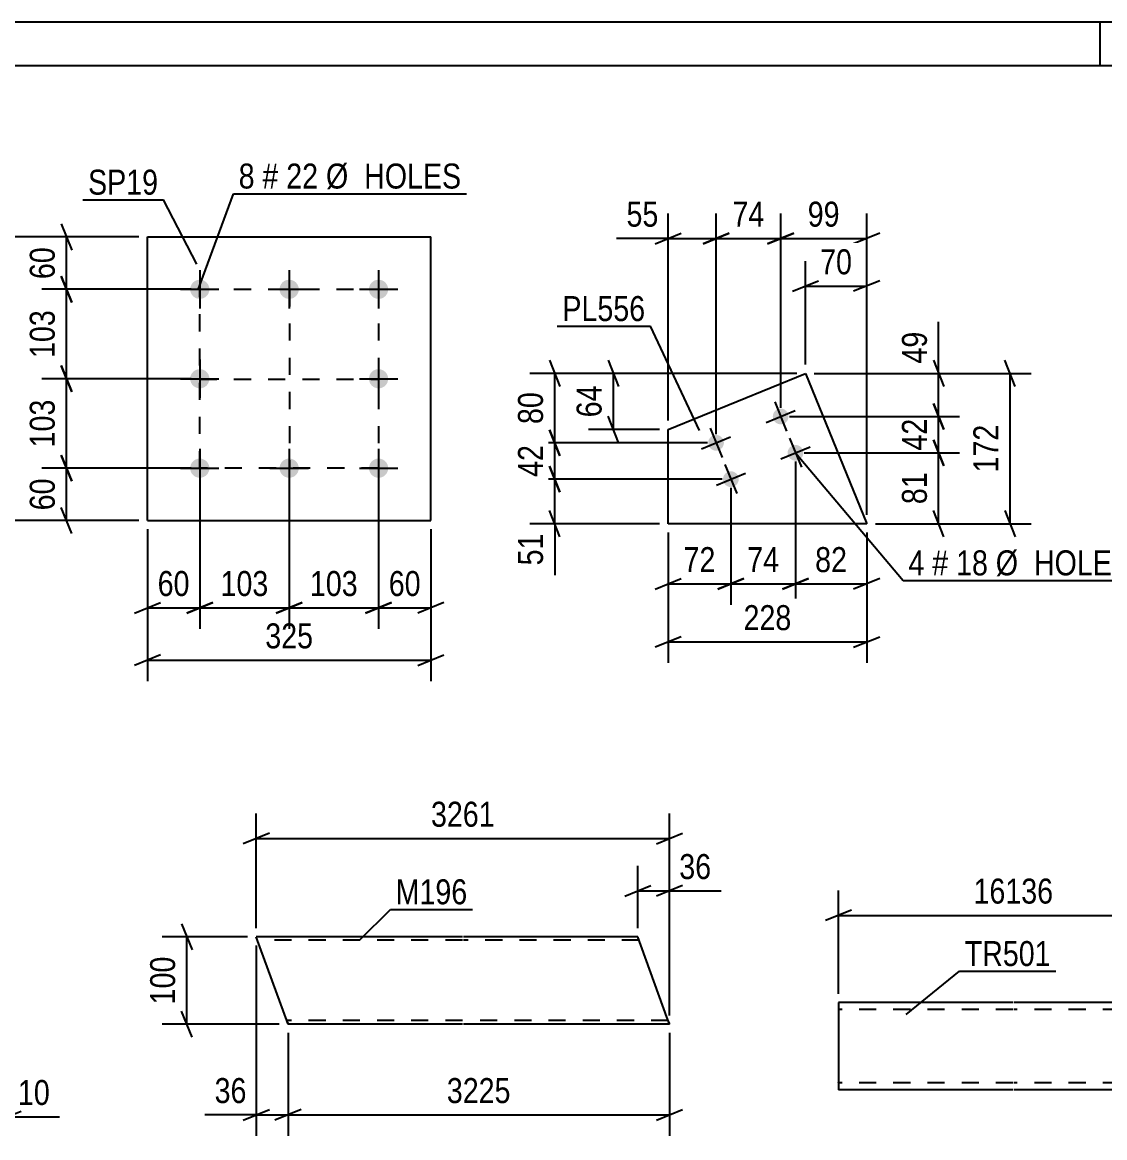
# Model space of a CAD drawing. Header units: millimetres. Extents: x 0 to 420, y 0 to 297.
# Drawn here: x 86.4 to 210.5, y 169.2 to 297 of the extents above; entities that cross this region are included whole.
import ezdxf

# ---------------------------------------------------------------- set-up
doc = ezdxf.new("R2010")
doc.units = ezdxf.units.MM
doc.linetypes.add('DXK_LINE_DOT2', pattern=[3.9198, 1.9599, -1.9599])
doc.styles.add('Arial Narrow', font='ARIALN.TTF', dxfattribs={"height": 0.2})

# ---------------------------------------------------------------- blocks, each defined once
blk = doc.blocks.new('Unknown-814463964-1135')
at = {"color": 5, "linetype": 'Continuous'}
for p, q in [((420, 297), (0, 297)), ((210, 292), (210, 297)), ((415, 292), (5, 292))]:
    blk.add_line(p, q, dxfattribs=at)
blk = doc.blocks.new('Part-814463964-1915 - 1899')
at = {"color": 2, "linetype": 'Continuous'}
for p, q in [((199.99, 184.65), (179.99, 184.65)), ((179.99, 184.65), (179.99, 174.65)), ((220.09, 184.65), (200.09, 184.65)), ((220.09, 184.65), (220.09, 183.05)), ((220.09, 183.05), (220.09, 176.25)), ((220.09, 174.65), (220.09, 176.25)), ((199.99, 174.65), (179.99, 174.65)), ((220.09, 174.65), (200.09, 174.65))]:
    blk.add_line(p, q, dxfattribs=at)
at = {"color": 7, "linetype": 'DXK_LINE_DOT2'}
for p, q in [((220.09, 183.05), (220.09, 184.53)), ((199.99, 183.85), (179.99, 183.85)), ((220.09, 183.85), (200.09, 183.85)), ((179.99, 175.45), (179.99, 175.51)), ((199.99, 175.45), (179.99, 175.45)), ((220.09, 175.45), (200.09, 175.45)), ((220.09, 175.51), (220.09, 176.25)), ((220.09, 175.45), (220.09, 175.51)), ((220.09, 175.45), (220.09, 175.51))]:
    blk.add_line(p, q, dxfattribs=at)
blk = doc.blocks.new('Part-814463964-1727 - 1725')
at = {"color": 2, "linetype": 'Continuous'}
for p, q in [((136.87, 192.19), (113.23, 192.19)), ((116.87, 182.19), (113.23, 192.19)), ((156.97, 192.19), (136.97, 192.19)), ((160.32, 182.99), (156.97, 192.19)), ((160.61, 182.19), (160.32, 182.99)), ((136.87, 182.19), (116.87, 182.19)), ((160.61, 182.19), (136.97, 182.19))]:
    blk.add_line(p, q, dxfattribs=at)
at = {"color": 7, "linetype": 'DXK_LINE_DOT2'}
for p, q in [((136.87, 191.79), (113.38, 191.79)), ((157.12, 191.79), (136.97, 191.79)), ((136.87, 182.59), (116.72, 182.59)), ((116.78, 182.43), (116.87, 182.19)), ((160.46, 182.59), (136.97, 182.59)), ((160.59, 182.25), (160.52, 182.43)), ((160.61, 182.19), (160.59, 182.25))]:
    blk.add_line(p, q, dxfattribs=at)
blk = doc.blocks.new('Part-814463964-1953 - 1937')
at = {"color": 2, "linetype": 'Continuous'}
for p, q in [((100.75, 239.9), (100.75, 272.4)), ((100.75, 272.4), (133.25, 272.4)), ((133.25, 239.9), (133.25, 272.4)), ((100.75, 239.9), (133.25, 239.9))]:
    blk.add_line(p, q, dxfattribs=at)
blk = doc.blocks.new('Bolt-814463964-1986 - 1937')
at = {"linetype": 'Continuous'}
for points in [[(106.75, 267.5, -1), (106.75, 265.3, -1)], [(117, 267.5, -1), (117, 265.3, -1)], [(127.25, 267.5, -1), (127.25, 265.3, -1)], [(106.75, 257.25, -1), (106.75, 255.05, -1)], [(127.25, 257.25, -1), (127.25, 255.05, -1)], [(106.75, 247, -1), (106.75, 244.8, -1)], [(117, 247, -1), (117, 244.8, -1)], [(127.25, 247, -1), (127.25, 244.8, -1)]]:
    blk.add_hatch(color=1, dxfattribs=at).paths.add_polyline_path(points)
at = {"color": 1, "linetype": 'Continuous'}
for p, q in [((106.75, 268.6), (106.75, 264.2)), ((117, 268.6), (117, 264.2)), ((127.25, 268.6), (127.25, 264.2)), ((104.55, 266.4), (108.95, 266.4)), ((114.8, 266.4), (119.2, 266.4)), ((125.05, 266.4), (129.45, 266.4)), ((106.75, 258.35), (106.75, 253.95)), ((127.25, 258.35), (127.25, 253.95)), ((104.55, 256.15), (108.95, 256.15)), ((125.05, 256.15), (129.45, 256.15)), ((106.75, 248.1), (106.75, 243.7)), ((117, 248.1), (117, 243.7)), ((127.25, 248.1), (127.25, 243.7)), ((104.55, 245.9), (108.95, 245.9)), ((114.8, 245.9), (119.2, 245.9)), ((125.05, 245.9), (129.45, 245.9))]:
    blk.add_line(p, q, dxfattribs=at)
blk = doc.blocks.new('Bolt-814463964-3051 - 3049')
at = {"linetype": 'Continuous'}
for points in [[(174.19, 252.17, -1), (172.52, 251.49, -1)], [(166.78, 249.15, -1), (165.11, 248.47, -1)], [(175.89, 248, -1), (174.22, 247.32, -1)], [(168.48, 244.98, -1), (166.81, 244.3, -1)]]:
    blk.add_hatch(color=1, dxfattribs=at).paths.add_polyline_path(points)
at = {"color": 1, "linetype": 'Continuous'}
for p, q in [((172.68, 253.5), (174.03, 250.16)), ((171.69, 251.15), (175.02, 252.51)), ((164.28, 248.13), (167.61, 249.49)), ((165.27, 250.48), (166.63, 247.14)), ((174.37, 249.33), (175.73, 246)), ((173.39, 246.98), (176.72, 248.34)), ((166.97, 246.31), (168.32, 242.98)), ((165.98, 243.96), (169.31, 245.32))]:
    blk.add_line(p, q, dxfattribs=at)
blk = doc.blocks.new('Part-814463964-3066 - 3049')
at = {"color": 2, "linetype": 'Continuous'}
for p, q in [((160.46, 250.35), (176.2, 256.77)), ((176.2, 256.77), (183.22, 239.54)), ((160.46, 239.54), (160.46, 250.35)), ((183.22, 239.54), (160.46, 239.54))]:
    blk.add_line(p, q, dxfattribs=at)
blk = doc.blocks.new('Rectangle-814463964-2074 - 1937')
at = {"color": 1, "linetype": 'DXK_LINE_DOT2'}
blk.add_lwpolyline([(106.75, 266.4), (127.25, 266.4), (127.25, 245.9), (106.75, 245.9), (106.75, 266.4)], close=True, dxfattribs=at)
blk = doc.blocks.new('Line-814463964-2067 - 1937')
at = {"color": 1, "linetype": 'DXK_LINE_DOT2'}
blk.add_line((106.75, 256.1), (127.25, 256.1), dxfattribs=at)
blk = doc.blocks.new('Line-814463964-2059 - 1937')
at = {"color": 1, "linetype": 'DXK_LINE_DOT2'}
blk.add_line((117.05, 266.4), (117.05, 245.9), dxfattribs=at)
blk = doc.blocks.new('StraightDimension-814463964-1923 - 1899')
at = {"color": 7, "linetype": 'Continuous'}
for p, q in [((179.99, 185.65), (179.99, 197.5)), ((220.09, 185.65), (220.09, 197.5)), ((181.49, 195.25), (178.49, 194.05)), ((179.99, 194.65), (220.09, 194.65)), ((218.59, 194.05), (221.59, 195.25))]:
    blk.add_line(p, q, dxfattribs=at)
at = {"color": 0}
blk.add_wipeout([(205.21, 195.4), (205.21, 199.6), (194.87, 199.6), (194.87, 195.4)], dxfattribs=at)
at = {"color": 3, "style": 'Arial Narrow'}
blk.add_text('16136', height=2.863, dxfattribs=at).set_placement((195.47, 196))
blk = doc.blocks.new('StraightDimension-814463964-1628 - 1355')
at = {"color": 7, "linetype": 'Continuous'}
for p, q in [((84.77, 182.57), (84.77, 169.17)), ((83.79, 179.42), (83.79, 169.17)), ((82.29, 170.97), (85.29, 172.17)), ((86.27, 172.17), (83.27, 170.97)), ((83.79, 171.57), (84.77, 171.57)), ((84.77, 171.57), (90.68, 171.57)), ((84.77, 171.57), (90.68, 171.57))]:
    blk.add_line(p, q, dxfattribs=at)
at = {"color": 0}
blk.add_wipeout([(90.15, 172.32), (90.15, 176.52), (85.3, 176.52), (85.3, 172.32)], dxfattribs=at)
at = {"color": 3, "style": 'Arial Narrow'}
blk.add_text('10', height=2.863, dxfattribs=at).set_placement((85.9, 172.92))
blk = doc.blocks.new('StraightDimension-814463964-1801 - 1725')
at = {"color": 7, "linetype": 'Continuous'}
for p, q in [((116.87, 181.19), (116.87, 169.39)), ((160.61, 181.19), (160.61, 169.39)), ((118.37, 172.39), (115.37, 171.19)), ((116.87, 171.79), (160.61, 171.79)), ((159.11, 171.19), (162.11, 172.39))]:
    blk.add_line(p, q, dxfattribs=at)
at = {"color": 0}
blk.add_wipeout([(143, 172.54), (143, 176.74), (134.48, 176.74), (134.48, 172.54)], dxfattribs=at)
at = {"color": 3, "style": 'Arial Narrow'}
blk.add_text('3225', height=2.863, dxfattribs=at).set_placement((135.08, 173.14))
blk = doc.blocks.new('StraightDimension-814463964-1730 - 1725')
at = {"color": 7, "linetype": 'Continuous'}
for p, q in [((156.97, 193.19), (156.97, 200.31)), ((160.61, 183.19), (160.61, 200.31)), ((155.47, 196.86), (158.47, 198.06)), ((156.97, 197.46), (160.61, 197.46)), ((162.11, 198.06), (159.11, 196.86)), ((160.61, 197.46), (166.52, 197.46)), ((160.61, 197.46), (166.52, 197.46))]:
    blk.add_line(p, q, dxfattribs=at)
at = {"color": 0}
blk.add_wipeout([(165.99, 198.21), (165.99, 202.41), (161.13, 202.41), (161.13, 198.21)], dxfattribs=at)
at = {"color": 3, "style": 'Arial Narrow'}
blk.add_text('36', height=2.863, dxfattribs=at).set_placement((161.73, 198.81))
blk = doc.blocks.new('StraightDimension-814463964-1757 - 1725')
at = {"color": 7, "linetype": 'Continuous'}
for p, q in [((104.67, 193.69), (105.87, 190.69)), ((112.23, 192.19), (102.42, 192.19)), ((105.27, 182.19), (105.27, 192.19)), ((105.87, 180.69), (104.67, 183.69)), ((115.87, 182.19), (102.42, 182.19))]:
    blk.add_line(p, q, dxfattribs=at)
at = {"color": 0}
blk.add_wipeout([(104.52, 190.54), (100.32, 190.54), (100.32, 183.85), (104.52, 183.85)], dxfattribs=at)
at = {"color": 3, "style": 'Arial Narrow'}
blk.add_text('100', height=2.863, rotation=90.0002, dxfattribs=at).set_placement((103.92, 184.45))
blk = doc.blocks.new('StraightDimension-814463964-1784 - 1725')
at = {"color": 7, "linetype": 'Continuous'}
for p, q in [((113.23, 191.19), (113.23, 169.39)), ((116.87, 181.19), (116.87, 169.39)), ((113.23, 171.79), (107.32, 171.79)), ((113.23, 171.79), (107.32, 171.79)), ((111.73, 171.19), (114.73, 172.39)), ((113.23, 171.79), (116.87, 171.79)), ((118.37, 172.39), (115.37, 171.19))]:
    blk.add_line(p, q, dxfattribs=at)
at = {"color": 0}
blk.add_wipeout([(112.71, 172.54), (112.71, 176.74), (107.85, 176.74), (107.85, 172.54)], dxfattribs=at)
at = {"color": 3, "style": 'Arial Narrow'}
blk.add_text('36', height=2.863, dxfattribs=at).set_placement((108.45, 173.14))
blk = doc.blocks.new('StraightDimension-814463964-1819 - 1725')
at = {"color": 7, "linetype": 'Continuous'}
for p, q in [((113.23, 193.19), (113.23, 206.31)), ((160.61, 183.19), (160.61, 206.31)), ((114.73, 204.06), (111.73, 202.86)), ((113.23, 203.46), (160.61, 203.46)), ((159.11, 202.86), (162.11, 204.06))]:
    blk.add_line(p, q, dxfattribs=at)
at = {"color": 0}
blk.add_wipeout([(141.18, 204.21), (141.18, 208.41), (132.66, 208.41), (132.66, 204.21)], dxfattribs=at)
at = {"color": 3, "style": 'Arial Narrow'}
blk.add_text('3261', height=2.863, dxfattribs=at).set_placement((133.26, 204.81))
blk = doc.blocks.new('StraightDimension-814463964-2013 - 1937')
at = {"color": 7, "linetype": 'Continuous'}
for p, q in [((83.53, 270.9), (82.33, 273.9)), ((99.75, 272.4), (80.08, 272.4)), ((82.93, 239.9), (82.93, 272.4)), ((82.33, 241.4), (83.53, 238.4)), ((99.75, 239.9), (80.08, 239.9))]:
    blk.add_line(p, q, dxfattribs=at)
at = {"color": 0}
blk.add_wipeout([(82.18, 259.49), (77.98, 259.49), (77.98, 252.81), (82.18, 252.81)], dxfattribs=at)
at = {"color": 3, "style": 'Arial Narrow'}
blk.add_text('325', height=2.863, rotation=90.0002, dxfattribs=at).set_placement((81.58, 253.41))
blk = doc.blocks.new('StraightDimension-814463964-1988 - 1937')
at = {"color": 7, "linetype": 'Continuous'}
for p, q in [((90.87, 273.9), (92.07, 270.9)), ((99.75, 272.4), (88.62, 272.4)), ((91.47, 266.4), (91.47, 272.4)), ((92.07, 264.9), (90.87, 267.9)), ((105.75, 266.4), (88.62, 266.4))]:
    blk.add_line(p, q, dxfattribs=at)
at = {"color": 0}
blk.add_wipeout([(90.72, 271.83), (86.52, 271.83), (86.52, 266.97), (90.72, 266.97)], dxfattribs=at)
at = {"color": 3, "style": 'Arial Narrow'}
blk.add_text('60', height=2.863, rotation=90.0002, dxfattribs=at).set_placement((90.12, 267.57))
blk = doc.blocks.new('StraightDimension-814463964-2002 - 1937')
at = {"color": 7, "linetype": 'Continuous'}
for p, q in [((90.87, 247.4), (92.07, 244.4)), ((105.75, 245.9), (88.62, 245.9)), ((91.47, 239.9), (91.47, 245.9)), ((92.07, 238.4), (90.87, 241.4)), ((99.75, 239.9), (88.62, 239.9))]:
    blk.add_line(p, q, dxfattribs=at)
at = {"color": 0}
blk.add_wipeout([(90.72, 245.33), (86.52, 245.33), (86.52, 240.47), (90.72, 240.47)], dxfattribs=at)
at = {"color": 3, "style": 'Arial Narrow'}
blk.add_text('60', height=2.863, rotation=90.0002, dxfattribs=at).set_placement((90.12, 241.07))
blk = doc.blocks.new('StraightDimension-814463964-2024 - 1937')
at = {"color": 7, "linetype": 'Continuous'}
for p, q in [((127.25, 244.9), (127.25, 227.5)), ((133.25, 238.9), (133.25, 227.5)), ((125.75, 229.3), (128.75, 230.5)), ((134.75, 230.5), (131.75, 229.3)), ((127.25, 229.9), (133.25, 229.9))]:
    blk.add_line(p, q, dxfattribs=at)
at = {"color": 0}
blk.add_wipeout([(132.68, 230.65), (132.68, 234.85), (127.82, 234.85), (127.82, 230.65)], dxfattribs=at)
at = {"color": 3, "style": 'Arial Narrow'}
blk.add_text('60', height=2.863, dxfattribs=at).set_placement((128.42, 231.25))
blk = doc.blocks.new('StraightDimension-814463964-2038 - 1937')
at = {"color": 7, "linetype": 'Continuous'}
for p, q in [((106.75, 244.9), (106.75, 227.5)), ((100.75, 238.9), (100.75, 227.5)), ((99.25, 229.3), (102.25, 230.5)), ((108.25, 230.5), (105.25, 229.3)), ((100.75, 229.9), (106.75, 229.9))]:
    blk.add_line(p, q, dxfattribs=at)
at = {"color": 0}
blk.add_wipeout([(106.18, 230.65), (106.18, 234.85), (101.32, 234.85), (101.32, 230.65)], dxfattribs=at)
at = {"color": 3, "style": 'Arial Narrow'}
blk.add_text('60', height=2.863, dxfattribs=at).set_placement((101.92, 231.25))
blk = doc.blocks.new('StraightDimension-814463964-2049 - 1937')
at = {"color": 7, "linetype": 'Continuous'}
for p, q in [((100.75, 238.9), (100.75, 221.5)), ((133.25, 238.9), (133.25, 221.5)), ((102.25, 224.5), (99.25, 223.3)), ((100.75, 223.9), (133.25, 223.9)), ((131.75, 223.3), (134.75, 224.5))]:
    blk.add_line(p, q, dxfattribs=at)
at = {"color": 0}
blk.add_wipeout([(120.34, 224.65), (120.34, 228.85), (113.66, 228.85), (113.66, 224.65)], dxfattribs=at)
at = {"color": 3, "style": 'Arial Narrow'}
blk.add_text('325', height=2.863, dxfattribs=at).set_placement((114.26, 225.25))
blk = doc.blocks.new('StraightDimension-814463964-18440 - 1937')
at = {"color": 7, "linetype": 'Continuous'}
for p, q in [((90.87, 257.65), (92.07, 254.65)), ((105.75, 256.15), (88.62, 256.15)), ((91.47, 245.9), (91.47, 256.15)), ((92.07, 244.4), (90.87, 247.4)), ((105.75, 245.9), (88.62, 245.9))]:
    blk.add_line(p, q, dxfattribs=at)
at = {"color": 0}
blk.add_wipeout([(90.72, 254.36), (86.52, 254.36), (86.52, 247.68), (90.72, 247.68)], dxfattribs=at)
at = {"color": 3, "style": 'Arial Narrow'}
blk.add_text('103', height=2.863, rotation=90.0002, dxfattribs=at).set_placement((90.12, 248.28))
blk = doc.blocks.new('StraightDimension-814463964-18442 - 1937')
at = {"color": 7, "linetype": 'Continuous'}
for p, q in [((90.87, 267.9), (92.07, 264.9)), ((105.75, 266.4), (88.62, 266.4)), ((91.47, 256.15), (91.47, 266.4)), ((92.07, 254.65), (90.87, 257.65)), ((105.75, 256.15), (88.62, 256.15))]:
    blk.add_line(p, q, dxfattribs=at)
at = {"color": 0}
blk.add_wipeout([(90.72, 264.61), (86.52, 264.61), (86.52, 257.93), (90.72, 257.93)], dxfattribs=at)
at = {"color": 3, "style": 'Arial Narrow'}
blk.add_text('103', height=2.863, rotation=90.0002, dxfattribs=at).set_placement((90.12, 258.53))
blk = doc.blocks.new('StraightDimension-814463964-18462 - 1937')
at = {"color": 7, "linetype": 'Continuous'}
for p, q in [((106.75, 244.9), (106.75, 227.5)), ((117, 244.9), (117, 227.5)), ((105.25, 229.3), (108.25, 230.5)), ((118.5, 230.5), (115.5, 229.3)), ((106.75, 229.9), (117, 229.9))]:
    blk.add_line(p, q, dxfattribs=at)
at = {"color": 0}
blk.add_wipeout([(115.22, 230.65), (115.22, 234.85), (108.53, 234.85), (108.53, 230.65)], dxfattribs=at)
at = {"color": 3, "style": 'Arial Narrow'}
blk.add_text('103', height=2.863, dxfattribs=at).set_placement((109.13, 231.25))
blk = doc.blocks.new('StraightDimension-814463964-18464 - 1937')
at = {"color": 7, "linetype": 'Continuous'}
for p, q in [((117, 244.9), (117, 227.5)), ((127.25, 244.9), (127.25, 227.5)), ((115.5, 229.3), (118.5, 230.5)), ((128.75, 230.5), (125.75, 229.3)), ((117, 229.9), (127.25, 229.9))]:
    blk.add_line(p, q, dxfattribs=at)
at = {"color": 0}
blk.add_wipeout([(125.47, 230.65), (125.47, 234.85), (118.78, 234.85), (118.78, 230.65)], dxfattribs=at)
at = {"color": 3, "style": 'Arial Narrow'}
blk.add_text('103', height=2.863, dxfattribs=at).set_placement((119.38, 231.25))
blk = doc.blocks.new('StraightDimension-814463964-3078 - 3049')
at = {"color": 7, "linetype": 'Continuous'}
for p, q in [((165.95, 249.81), (165.95, 275.08)), ((173.36, 252.83), (173.36, 275.08)), ((164.45, 271.63), (167.45, 272.83)), ((174.86, 272.83), (171.86, 271.63)), ((165.95, 272.23), (173.36, 272.23))]:
    blk.add_line(p, q, dxfattribs=at)
at = {"color": 0}
blk.add_wipeout([(172.08, 272.98), (172.08, 277.18), (167.22, 277.18), (167.22, 272.98)], dxfattribs=at)
at = {"color": 3, "style": 'Arial Narrow'}
blk.add_text('74', height=2.863, dxfattribs=at).set_placement((167.82, 273.58))
blk = doc.blocks.new('StraightDimension-814463964-3118 - 3049')
at = {"color": 7, "linetype": 'Continuous'}
for p, q in [((200.26, 255.27), (199.06, 258.27)), ((177.2, 256.77), (202.06, 256.77)), ((199.66, 239.54), (199.66, 256.77)), ((199.06, 241.04), (200.26, 238.04)), ((184.22, 239.54), (202.06, 239.54))]:
    blk.add_line(p, q, dxfattribs=at)
at = {"color": 0}
blk.add_wipeout([(198.91, 251.5), (194.71, 251.5), (194.71, 244.81), (198.91, 244.81)], dxfattribs=at)
at = {"color": 3, "style": 'Arial Narrow'}
blk.add_text('172', height=2.863, rotation=90.0002, dxfattribs=at).set_placement((198.31, 245.41))
blk = doc.blocks.new('StraightDimension-814463964-3162 - 3049')
at = {"color": 7, "linetype": 'Continuous'}
for p, q in [((146.85, 258.27), (148.05, 255.27)), ((175.2, 256.77), (144.6, 256.77)), ((147.45, 248.81), (147.45, 256.77)), ((148.05, 247.31), (146.85, 250.31)), ((164.95, 248.81), (144.6, 248.81))]:
    blk.add_line(p, q, dxfattribs=at)
at = {"color": 0}
blk.add_wipeout([(146.7, 255.22), (142.5, 255.22), (142.5, 250.36), (146.7, 250.36)], dxfattribs=at)
at = {"color": 3, "style": 'Arial Narrow'}
blk.add_text('80', height=2.863, rotation=90.0002, dxfattribs=at).set_placement((146.1, 250.96))
blk = doc.blocks.new('StraightDimension-814463964-3103 - 3049')
at = {"color": 7, "linetype": 'Continuous'}
for p, q in [((175.05, 246.66), (175.05, 230.24)), ((167.64, 243.64), (167.64, 230.24)), ((166.14, 232.04), (169.14, 233.24)), ((176.55, 233.24), (173.55, 232.04)), ((167.64, 232.64), (175.05, 232.64))]:
    blk.add_line(p, q, dxfattribs=at)
at = {"color": 0}
blk.add_wipeout([(173.78, 233.39), (173.78, 237.59), (168.92, 237.59), (168.92, 233.39)], dxfattribs=at)
at = {"color": 3, "style": 'Arial Narrow'}
blk.add_text('74', height=2.863, dxfattribs=at).set_placement((169.52, 233.99))
blk = doc.blocks.new('StraightDimension-814463964-3088 - 3049')
at = {"color": 7, "linetype": 'Continuous'}
for p, q in [((173.36, 252.83), (173.36, 275.08)), ((183.22, 240.54), (183.22, 275.08)), ((171.86, 271.63), (174.86, 272.83)), ((184.72, 272.83), (181.72, 271.63)), ((173.36, 272.23), (183.22, 272.23))]:
    blk.add_line(p, q, dxfattribs=at)
at = {"color": 0}
blk.add_wipeout([(180.72, 272.98), (180.72, 277.18), (175.86, 277.18), (175.86, 272.98)], dxfattribs=at)
at = {"color": 3, "style": 'Arial Narrow'}
blk.add_text('99', height=2.863, dxfattribs=at).set_placement((176.46, 273.58))
blk = doc.blocks.new('StraightDimension-814463964-3097 - 3049')
at = {"color": 7, "linetype": 'Continuous'}
for p, q in [((167.64, 243.64), (167.64, 230.24)), ((160.46, 238.54), (160.46, 230.24)), ((158.96, 232.04), (161.96, 233.24)), ((169.14, 233.24), (166.14, 232.04)), ((160.46, 232.64), (167.64, 232.64))]:
    blk.add_line(p, q, dxfattribs=at)
at = {"color": 0}
blk.add_wipeout([(166.48, 233.39), (166.48, 237.59), (161.62, 237.59), (161.62, 233.39)], dxfattribs=at)
at = {"color": 3, "style": 'Arial Narrow'}
blk.add_text('72', height=2.863, dxfattribs=at).set_placement((162.22, 233.99))
blk = doc.blocks.new('StraightDimension-814463964-3068 - 3049')
at = {"color": 7, "linetype": 'Continuous'}
for p, q in [((160.46, 251.35), (160.46, 275.08)), ((165.95, 249.81), (165.95, 275.08)), ((158.96, 271.63), (161.96, 272.83)), ((167.45, 272.83), (164.45, 271.63)), ((160.46, 272.23), (154.55, 272.23)), ((160.46, 272.23), (154.55, 272.23)), ((160.46, 272.23), (165.95, 272.23))]:
    blk.add_line(p, q, dxfattribs=at)
at = {"color": 0}
blk.add_wipeout([(159.93, 272.98), (159.93, 277.18), (155.08, 277.18), (155.08, 272.98)], dxfattribs=at)
at = {"color": 3, "style": 'Arial Narrow'}
blk.add_text('55', height=2.863, dxfattribs=at).set_placement((155.68, 273.58))
blk = doc.blocks.new('StraightDimension-814463964-3111 - 3049')
at = {"color": 7, "linetype": 'Continuous'}
for p, q in [((175.05, 246.66), (175.05, 230.24)), ((183.22, 238.54), (183.22, 230.24)), ((173.55, 232.04), (176.55, 233.24)), ((184.72, 233.24), (181.72, 232.04)), ((175.05, 232.64), (183.22, 232.64))]:
    blk.add_line(p, q, dxfattribs=at)
at = {"color": 0}
blk.add_wipeout([(181.56, 233.39), (181.56, 237.59), (176.71, 237.59), (176.71, 233.39)], dxfattribs=at)
at = {"color": 3, "style": 'Arial Narrow'}
blk.add_text('82', height=2.863, dxfattribs=at).set_placement((177.31, 233.99))
blk = doc.blocks.new('StraightDimension-814463964-3125 - 3049')
at = {"color": 7, "linetype": 'Continuous'}
for p, q in [((153.57, 258.27), (154.77, 255.27)), ((175.2, 256.77), (151.32, 256.77)), ((154.17, 250.35), (154.17, 256.77)), ((154.77, 248.85), (153.57, 251.85)), ((159.46, 250.35), (151.32, 250.35))]:
    blk.add_line(p, q, dxfattribs=at)
at = {"color": 0}
blk.add_wipeout([(153.42, 255.99), (149.22, 255.99), (149.22, 251.13), (153.42, 251.13)], dxfattribs=at)
at = {"color": 3, "style": 'Arial Narrow'}
blk.add_text('64', height=2.863, rotation=90.0002, dxfattribs=at).set_placement((152.82, 251.73))
blk = doc.blocks.new('StraightDimension-814463964-3134 - 3049')
at = {"color": 7, "linetype": 'Continuous'}
for p, q in [((160.46, 238.54), (160.46, 223.59)), ((183.22, 238.54), (183.22, 223.59)), ((161.96, 226.59), (158.96, 225.39)), ((181.72, 225.39), (184.72, 226.59)), ((160.46, 225.99), (183.22, 225.99))]:
    blk.add_line(p, q, dxfattribs=at)
at = {"color": 0}
blk.add_wipeout([(175.18, 226.74), (175.18, 230.94), (168.5, 230.94), (168.5, 226.74)], dxfattribs=at)
at = {"color": 3, "style": 'Arial Narrow'}
blk.add_text('228', height=2.863, dxfattribs=at).set_placement((169.1, 227.34))
blk = doc.blocks.new('StraightDimension-814463964-3139 - 3049')
at = {"color": 7, "linetype": 'Continuous'}
for p, q in [((176.2, 257.77), (176.2, 269.62)), ((183.22, 240.54), (183.22, 269.62)), ((174.7, 266.17), (177.7, 267.37)), ((184.72, 267.37), (181.72, 266.17)), ((176.2, 266.77), (183.22, 266.77))]:
    blk.add_line(p, q, dxfattribs=at)
at = {"color": 0}
blk.add_wipeout([(182.14, 267.52), (182.14, 271.72), (177.28, 271.72), (177.28, 267.52)], dxfattribs=at)
at = {"color": 3, "style": 'Arial Narrow'}
blk.add_text('70', height=2.863, dxfattribs=at).set_placement((177.88, 268.12))
blk = doc.blocks.new('StraightDimension-814463964-3148 - 3049')
at = {"color": 7, "linetype": 'Continuous'}
for p, q in [((146.85, 246.14), (148.05, 243.14)), ((166.64, 244.64), (144.6, 244.64)), ((147.45, 239.54), (147.45, 244.64)), ((148.05, 238.04), (146.85, 241.04)), ((159.46, 239.54), (144.6, 239.54)), ((147.45, 239.54), (147.45, 233.64)), ((147.45, 239.54), (147.45, 233.64))]:
    blk.add_line(p, q, dxfattribs=at)
at = {"color": 0}
blk.add_wipeout([(146.7, 239.02), (142.5, 239.02), (142.5, 234.16), (146.7, 234.16)], dxfattribs=at)
at = {"color": 3, "style": 'Arial Narrow'}
blk.add_text('51', height=2.863, rotation=90.0002, dxfattribs=at).set_placement((146.1, 234.76))
blk = doc.blocks.new('StraightDimension-814463964-3154 - 3049')
at = {"color": 7, "linetype": 'Continuous'}
for p, q in [((146.85, 250.31), (148.05, 247.31)), ((164.95, 248.81), (144.6, 248.81)), ((147.45, 244.64), (147.45, 248.81)), ((148.05, 243.14), (146.85, 246.14)), ((166.64, 244.64), (144.6, 244.64))]:
    blk.add_line(p, q, dxfattribs=at)
at = {"color": 0}
blk.add_wipeout([(146.7, 249.16), (142.5, 249.16), (142.5, 244.3), (146.7, 244.3)], dxfattribs=at)
at = {"color": 3, "style": 'Arial Narrow'}
blk.add_text('42', height=2.863, rotation=90.0002, dxfattribs=at).set_placement((146.1, 244.9))
blk = doc.blocks.new('StraightDimension-814463964-3171 - 3049')
at = {"color": 7, "linetype": 'Continuous'}
for p, q in [((190.87, 253.33), (192.07, 250.33)), ((174.36, 251.83), (193.87, 251.83)), ((191.47, 247.66), (191.47, 251.83)), ((192.07, 246.16), (190.87, 249.16)), ((176.05, 247.66), (193.87, 247.66))]:
    blk.add_line(p, q, dxfattribs=at)
at = {"color": 0}
blk.add_wipeout([(190.72, 252.17), (186.52, 252.17), (186.52, 247.32), (190.72, 247.32)], dxfattribs=at)
at = {"color": 3, "style": 'Arial Narrow'}
blk.add_text('42', height=2.863, rotation=90.0002, dxfattribs=at).set_placement((190.12, 247.92))
blk = doc.blocks.new('StraightDimension-814463964-3179 - 3049')
at = {"color": 7, "linetype": 'Continuous'}
for p, q in [((191.47, 256.77), (191.47, 262.68)), ((191.47, 256.77), (191.47, 262.68)), ((190.87, 258.27), (192.07, 255.27)), ((177.2, 256.77), (193.87, 256.77)), ((191.47, 251.83), (191.47, 256.77)), ((192.07, 250.33), (190.87, 253.33)), ((174.36, 251.83), (193.87, 251.83))]:
    blk.add_line(p, q, dxfattribs=at)
at = {"color": 0}
blk.add_wipeout([(190.72, 262.15), (186.52, 262.15), (186.52, 257.29), (190.72, 257.29)], dxfattribs=at)
at = {"color": 3, "style": 'Arial Narrow'}
blk.add_text('49', height=2.863, rotation=90.0002, dxfattribs=at).set_placement((190.12, 257.89))
blk = doc.blocks.new('StraightDimension-814463964-3187 - 3049')
at = {"color": 7, "linetype": 'Continuous'}
for p, q in [((190.87, 249.16), (192.07, 246.16)), ((176.05, 247.66), (193.87, 247.66)), ((191.47, 239.54), (191.47, 247.66)), ((192.07, 238.04), (190.87, 241.04)), ((184.22, 239.54), (193.87, 239.54))]:
    blk.add_line(p, q, dxfattribs=at)
at = {"color": 0}
blk.add_wipeout([(190.72, 246.03), (186.52, 246.03), (186.52, 241.18), (190.72, 241.18)], dxfattribs=at)
at = {"color": 3, "style": 'Arial Narrow'}
blk.add_text('81', height=2.863, rotation=90.0002, dxfattribs=at).set_placement((190.12, 241.78))
blk = doc.blocks.new('Mark-814463964-1911 - 1899')
at = {"color": 0}
blk.add_wipeout([(204.32, 188.84), (204.32, 191.84), (194.46, 191.84), (194.46, 188.84)], dxfattribs=at)
blk.add_wipeout([(204.32, 188.84), (204.32, 191.84), (194.46, 191.84), (194.46, 188.84)], dxfattribs=at)
at = {"color": 30, "linetype": 'Continuous'}
for p, q in [((187.76, 183.29), (193.86, 188.24)), ((193.86, 188.24), (204.92, 188.24))]:
    blk.add_line(p, q, dxfattribs=at)
at = {"color": 3, "style": 'Arial Narrow'}
blk.add_text('TR501', height=2.863, dxfattribs=at).set_placement((194.46, 188.84))
blk = doc.blocks.new('Mark-814463964-14132 - 1725')
at = {"color": 0}
blk.add_wipeout([(137.43, 195.92), (137.43, 198.92), (129.21, 198.92), (129.21, 195.92)], dxfattribs=at)
blk.add_wipeout([(137.43, 195.92), (137.43, 198.92), (129.21, 198.92), (129.21, 195.92)], dxfattribs=at)
at = {"color": 30, "linetype": 'Continuous'}
for p, q in [((125.07, 191.79), (128.61, 195.32)), ((128.61, 195.32), (138.03, 195.32))]:
    blk.add_line(p, q, dxfattribs=at)
at = {"color": 3, "style": 'Arial Narrow'}
blk.add_text('M196', height=2.863, dxfattribs=at).set_placement((129.21, 195.92))
blk = doc.blocks.new('Mark-814463964-1949 - 1937')
at = {"color": 0}
blk.add_wipeout([(101.98, 277.25), (101.98, 280.25), (93.94, 280.25), (93.94, 277.25)], dxfattribs=at)
blk.add_wipeout([(101.98, 277.25), (101.98, 280.25), (93.94, 280.25), (93.94, 277.25)], dxfattribs=at)
at = {"color": 30, "linetype": 'Continuous'}
for p in [(93.34, 276.65), (106.4, 269.3)]:
    blk.add_line(p, (102.58, 276.65), dxfattribs=at)
at = {"color": 3, "style": 'Arial Narrow'}
blk.add_text('SP19', height=2.863, dxfattribs=at).set_placement((93.94, 277.25))
blk = doc.blocks.new('Mark-814463964-1982 - 1937')
at = {"color": 0}
for points in [[(113.03, 277.95), (113.03, 280.95), (111.21, 280.95), (111.21, 277.95)], [(115.76, 277.95), (115.76, 280.95), (113.93, 280.95), (113.93, 277.95)], [(120.32, 277.95), (120.32, 280.95), (116.66, 280.95), (116.66, 277.95)], [(136.75, 277.95), (136.75, 280.95), (121.22, 280.95), (121.22, 277.95)]]:
    blk.add_wipeout(points, dxfattribs=at)
for points in [[(113.03, 277.95), (113.03, 280.95), (111.21, 280.95), (111.21, 277.95)], [(115.76, 277.95), (115.76, 280.95), (113.93, 280.95), (113.93, 277.95)], [(120.32, 277.95), (120.32, 280.95), (116.66, 280.95), (116.66, 277.95)], [(136.75, 277.95), (136.75, 280.95), (121.22, 280.95), (121.22, 277.95)]]:
    blk.add_wipeout(points, dxfattribs=at)
at = {"color": 7, "linetype": 'Continuous'}
for p, q in [((106.59, 266.47), (110.61, 277.35)), ((110.61, 277.35), (137.35, 277.35))]:
    blk.add_line(p, q, dxfattribs=at)
at = {"color": 3, "style": 'Arial Narrow'}
for s, height, p in [('8', 2.86, (111.21, 277.95)), ('#', 2.86, (113.93, 277.95)), ('22', 2.863, (116.66, 277.95)), ('Ø  HOLES', 2.863, (121.22, 277.95))]:
    blk.add_text(s, height=height, dxfattribs=at).set_placement(p)
blk = doc.blocks.new('Mark-814463964-3062 - 3049')
at = {"color": 0}
blk.add_wipeout([(157.84, 262.76), (157.84, 265.76), (148.33, 265.76), (148.33, 262.76)], dxfattribs=at)
blk.add_wipeout([(157.84, 262.76), (157.84, 265.76), (148.33, 265.76), (148.33, 262.76)], dxfattribs=at)
at = {"color": 30, "linetype": 'Continuous'}
for p in [(147.73, 262.16), (164.06, 250.21)]:
    blk.add_line(p, (158.44, 262.16), dxfattribs=at)
at = {"color": 3, "style": 'Arial Narrow'}
blk.add_text('PL556', height=2.863, dxfattribs=at).set_placement((148.33, 262.76))
blk = doc.blocks.new('Mark-814463964-14137 - 3049')
at = {"color": 0}
for points in [[(189.84, 233.62), (189.84, 236.62), (188.01, 236.62), (188.01, 233.62)], [(192.57, 233.62), (192.57, 236.62), (190.74, 236.62), (190.74, 233.62)], [(197.12, 233.62), (197.12, 236.62), (193.47, 236.62), (193.47, 233.62)], [(213.55, 233.62), (213.55, 236.62), (198.02, 236.62), (198.02, 233.62)]]:
    blk.add_wipeout(points, dxfattribs=at)
for points in [[(189.84, 233.62), (189.84, 236.62), (188.01, 236.62), (188.01, 233.62)], [(192.57, 233.62), (192.57, 236.62), (190.74, 236.62), (190.74, 233.62)], [(197.12, 233.62), (197.12, 236.62), (193.47, 236.62), (193.47, 233.62)], [(213.55, 233.62), (213.55, 236.62), (198.02, 236.62), (198.02, 233.62)]]:
    blk.add_wipeout(points, dxfattribs=at)
at = {"color": 7, "linetype": 'Continuous'}
for p, q in [((175.05, 247.66), (187.41, 233.02)), ((187.41, 233.02), (214.15, 233.02))]:
    blk.add_line(p, q, dxfattribs=at)
at = {"color": 3, "style": 'Arial Narrow'}
for s, height, p in [('18', 2.863, (193.47, 233.62)), ('Ø  HOLES', 2.863, (198.02, 233.62)), ('4', 2.86, (188.01, 233.62)), ('#', 2.86, (190.74, 233.62))]:
    blk.add_text(s, height=height, dxfattribs=at).set_placement(p)

msp = doc.modelspace()

# ---------------------------------------------------------------- block references
for name in ['Unknown-814463964-1135', 'Part-814463964-1953 - 1937', 'Bolt-814463964-1986 - 1937', 'Rectangle-814463964-2074 - 1937', 'Line-814463964-2059 - 1937', 'Line-814463964-2067 - 1937', 'Part-814463964-3066 - 3049', 'Bolt-814463964-3051 - 3049', 'Part-814463964-1727 - 1725', 'Part-814463964-1915 - 1899']:
    msp.add_blockref(name, (0, 0))

# ---------------------------------------------------------------- next in the draw order: block references
for name in ['StraightDimension-814463964-3078 - 3049', 'StraightDimension-814463964-2013 - 1937', 'StraightDimension-814463964-3118 - 3049', 'StraightDimension-814463964-3103 - 3049', 'StraightDimension-814463964-2024 - 1937', 'StraightDimension-814463964-1730 - 1725', 'StraightDimension-814463964-1923 - 1899', 'StraightDimension-814463964-1628 - 1355', 'StraightDimension-814463964-1801 - 1725']:
    msp.add_blockref(name, (0, 0))

# ---------------------------------------------------------------- next in the draw order: block references
for name in ['StraightDimension-814463964-1988 - 1937', 'StraightDimension-814463964-3162 - 3049', 'StraightDimension-814463964-2002 - 1937', 'StraightDimension-814463964-3097 - 3049', 'StraightDimension-814463964-1757 - 1725', 'Mark-814463964-1911 - 1899']:
    msp.add_blockref(name, (0, 0))

# ---------------------------------------------------------------- next in the draw order: block references
for name in ['Mark-814463964-1949 - 1937', 'StraightDimension-814463964-3068 - 3049', 'StraightDimension-814463964-3088 - 3049', 'StraightDimension-814463964-2038 - 1937', 'StraightDimension-814463964-1784 - 1725']:
    msp.add_blockref(name, (0, 0))

# ---------------------------------------------------------------- next in the draw order: block references
for name in ['Mark-814463964-1982 - 1937', 'StraightDimension-814463964-3125 - 3049', 'StraightDimension-814463964-18440 - 1937', 'StraightDimension-814463964-3111 - 3049', 'StraightDimension-814463964-2049 - 1937', 'StraightDimension-814463964-1819 - 1725']:
    msp.add_blockref(name, (0, 0))

# ---------------------------------------------------------------- next in the draw order: block references
for name in ['StraightDimension-814463964-3139 - 3049', 'StraightDimension-814463964-18442 - 1937', 'StraightDimension-814463964-18462 - 1937', 'StraightDimension-814463964-3134 - 3049', 'Mark-814463964-14132 - 1725']:
    msp.add_blockref(name, (0, 0))

# ---------------------------------------------------------------- next in the draw order: block references
for name in ['StraightDimension-814463964-3171 - 3049', 'StraightDimension-814463964-3148 - 3049', 'StraightDimension-814463964-18464 - 1937']:
    msp.add_blockref(name, (0, 0))

# ---------------------------------------------------------------- next in the draw order: block references
for name in ['StraightDimension-814463964-3179 - 3049', 'StraightDimension-814463964-3154 - 3049', 'StraightDimension-814463964-3187 - 3049']:
    msp.add_blockref(name, (0, 0))

# ---------------------------------------------------------------- next in the draw order: block references
for name in ['Mark-814463964-3062 - 3049', 'Mark-814463964-14137 - 3049']:
    msp.add_blockref(name, (0, 0))

doc.saveas('drawing.dxf')
